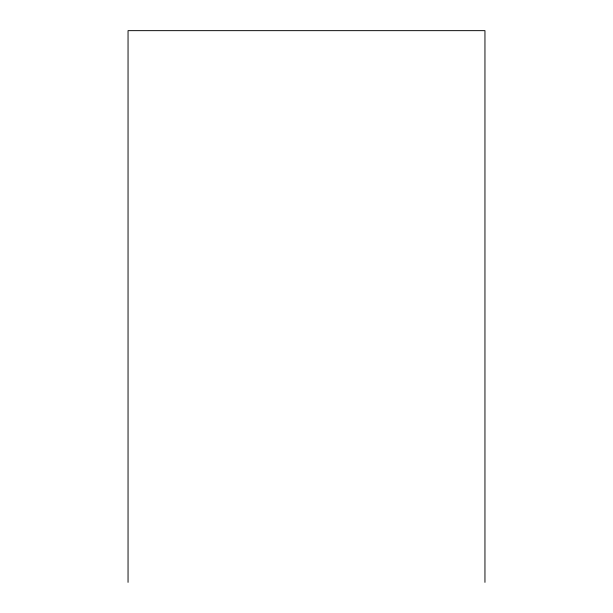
<?xml version="1.0" encoding="UTF-8"?>
<svg xmlns="http://www.w3.org/2000/svg" width="613" height="613" viewBox="0 0 613 613"><rect width="100%" height="100%" fill="white"/><g stroke="black" fill="none" stroke-linecap="round" stroke-linejoin="round"><path stroke-width="0.92" d="M484.952 582.35L484.952 30.65L128.048 30.65L128.048 582.35"/></g></svg>
